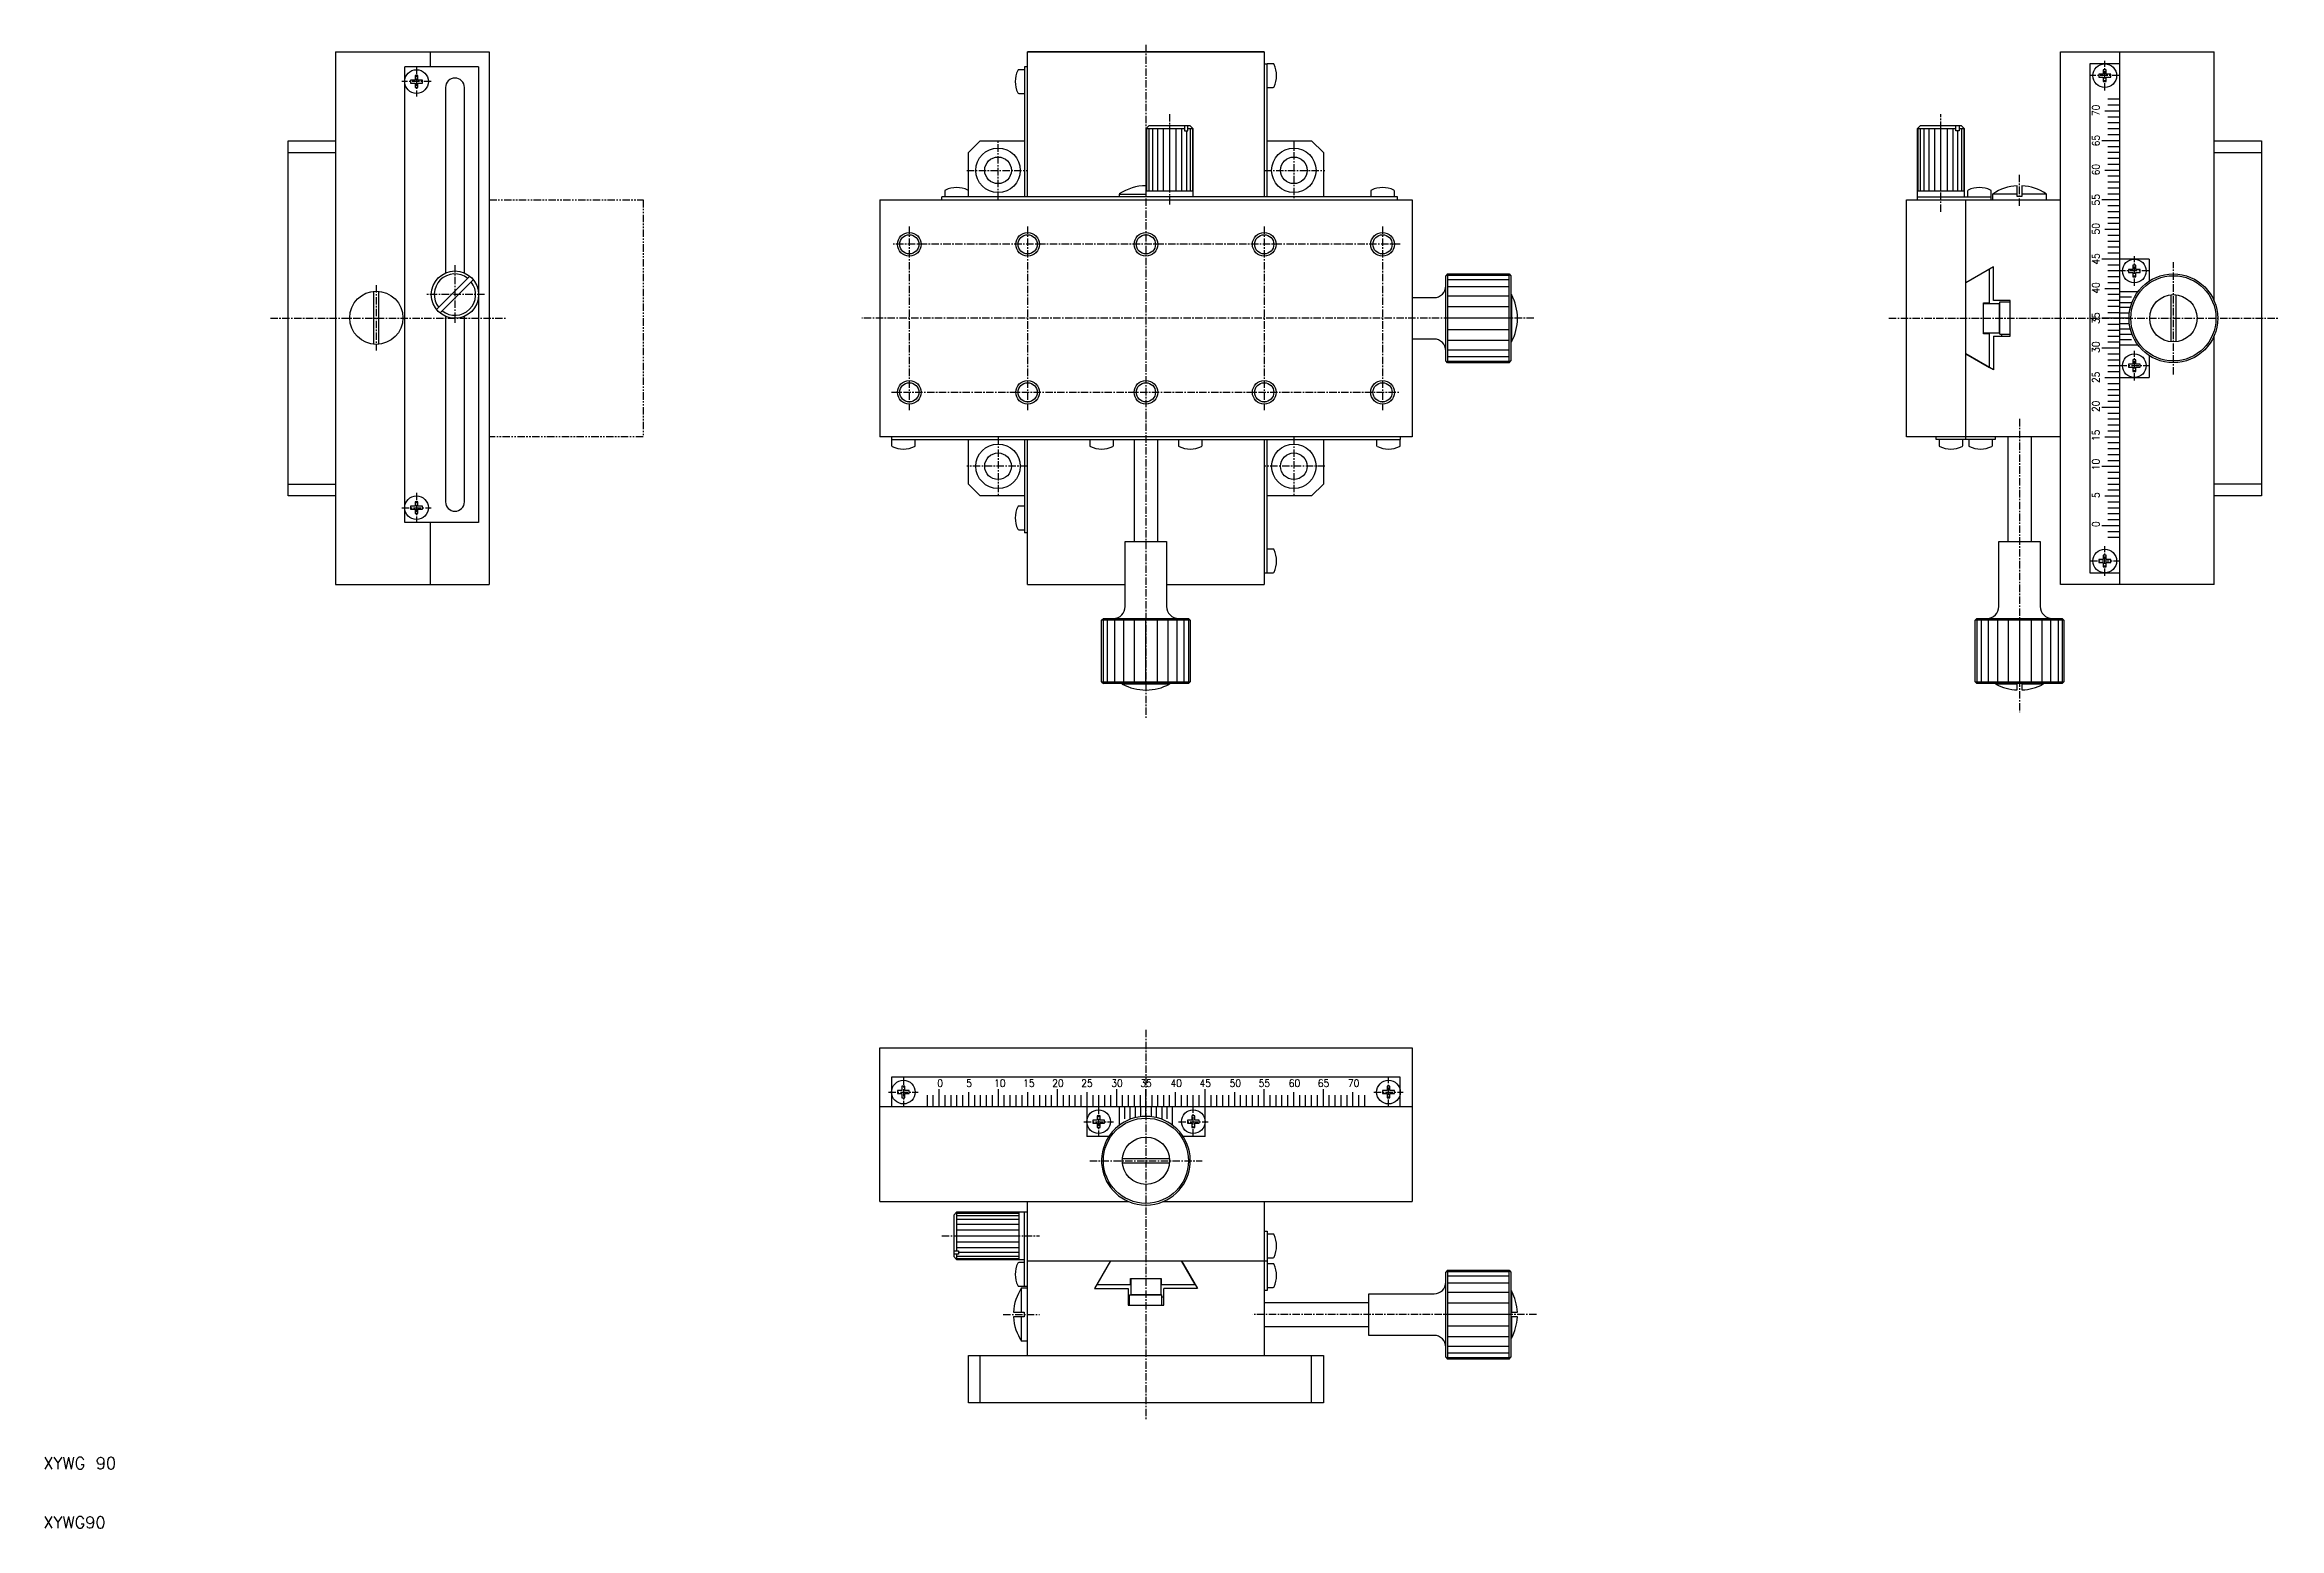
# Model space of a CAD drawing. Extents: x 5 to 383, y 5 to 256.
import ezdxf

# ---------------------------------------------------------------- set-up
doc = ezdxf.new("R2010")
doc.units = 0
doc.linetypes.add('CENTER', pattern=[2, 1.25, -0.25, 0.25, -0.25])
doc.linetypes.add('PHANTOM', pattern=[2.5, 1.25, -0.25, 0.25, -0.25, 0.25, -0.25])
doc.layers.get('0').update_dxf_attribs({"color": 255, "linetype": 'CONTINUOUS'})
doc.layers.add('CENTER', color=1, linetype='CENTER')
doc.styles.add('CONVERTER_1', font='txt.shx', dxfattribs={"width": 0.9})
doc.styles.get("Standard").update_dxf_attribs({"font": 'txt.shx', "width": 0.8, "bigfont": 'bigfont.shx'})

msp = doc.modelspace()

# ---------------------------------------------------------------- linework, layer by layer
at = {"color": 7, "linetype": 'CONTINUOUS'}
for p, q in [((54.41, 254.43), (80.41, 254.43)), ((54.41, 254.43), (54.41, 164.43)), ((70.41, 254.43), (70.41, 251.93)), ((80.41, 254.43), (80.41, 164.43)), ((211.41, 254.43), (171.41, 254.43)), ((171.41, 251.93), (171.41, 254.43)), ((171.41, 254.43), (211.41, 254.43)), ((211.41, 254.43), (211.41, 229.93)), ((345.99, 164.43), (345.99, 254.43)), ((345.99, 254.43), (371.99, 254.43)), ((355.99, 254.43), (355.99, 164.43)), ((371.99, 212.37), (371.99, 254.43)), ((78.61, 251.93), (66.11, 251.93)), ((66.11, 174.93), (66.11, 251.93)), ((67.86, 249.68), (67.11, 249.68)), ((67.11, 249.68), (67.11, 249.18)), ((68.36, 250.43), (67.86, 250.43)), ((67.86, 250.43), (67.86, 249.68)), ((68.36, 249.68), (68.36, 250.43)), ((69.11, 249.68), (68.36, 249.68)), ((69.11, 249.18), (69.11, 249.68)), ((78.61, 251.93), (78.61, 174.93)), ((170.91, 251.43), (169.92, 251.43)), ((170.91, 251.93), (170.91, 239.43)), ((171.41, 251.93), (170.91, 251.93)), ((171.41, 229.93), (171.41, 251.93)), ((211.41, 252.43), (211.91, 252.43)), ((212.9, 252.43), (211.91, 252.43)), ((211.91, 239.43), (211.91, 252.43)), ((350.99, 252.43), (350.99, 166.43)), ((355.99, 252.43), (350.99, 252.43)), ((352.49, 250.68), (352.49, 250.18)), ((353.24, 250.68), (352.49, 250.68)), ((352.49, 250.18), (353.24, 250.18)), ((353.24, 251.43), (353.24, 250.68)), ((353.74, 251.43), (353.24, 251.43)), ((353.24, 250.18), (353.24, 249.43)), ((353.24, 249.43), (353.74, 249.43)), ((353.74, 250.68), (353.74, 251.43)), ((354.49, 250.68), (353.74, 250.68)), ((353.74, 250.18), (354.49, 250.18)), ((353.74, 249.43), (353.74, 250.18)), ((354.49, 250.18), (354.49, 250.68)), ((67.11, 249.18), (67.86, 249.18)), ((67.86, 249.18), (67.86, 248.43)), ((67.86, 248.43), (68.36, 248.43)), ((68.36, 248.43), (68.36, 249.18)), ((68.36, 249.18), (69.11, 249.18)), ((73.01, 248.43), (73.01, 217.1)), ((76.21, 217.1), (76.21, 248.43)), ((169.92, 247.43), (170.91, 247.43)), ((211.91, 248.43), (212.9, 248.43)), ((191.41, 241.43), (191.91, 241.93)), ((198.91, 241.93), (191.91, 241.93)), ((197.94, 241.93), (197.94, 241.13)), ((198.5, 241.13), (198.5, 241.93)), ((198.91, 241.93), (199.41, 241.43)), ((321.79, 241.43), (322.29, 241.93)), ((329.29, 241.93), (322.29, 241.93)), ((328.33, 241.13), (328.33, 241.93)), ((328.89, 241.93), (328.89, 241.13)), ((329.29, 241.93), (329.79, 241.43)), ((46.41, 239.43), (54.41, 239.43)), ((46.41, 179.43), (46.41, 239.43)), ((163.41, 239.43), (161.41, 237.43)), ((163.41, 239.43), (170.91, 239.43)), ((170.91, 239.43), (170.91, 229.93)), ((197.94, 241.43), (191.41, 241.43)), ((191.41, 241.43), (191.41, 229.93)), ((197.94, 241.13), (198.5, 241.13)), ((199.41, 241.43), (198.5, 241.43)), ((199.41, 229.93), (199.41, 241.43)), ((211.91, 239.43), (219.41, 239.43)), ((211.91, 229.93), (211.91, 239.43)), ((219.41, 239.43), (221.41, 237.43)), ((321.79, 241.43), (321.79, 229.43)), ((328.33, 241.43), (321.79, 241.43)), ((328.89, 241.13), (328.33, 241.13)), ((329.79, 241.43), (328.89, 241.43)), ((329.79, 229.94), (329.79, 241.43)), ((345.99, 179.43), (345.99, 239.43)), ((371.99, 239.43), (379.99, 239.43)), ((379.99, 239.43), (379.99, 179.43)), ((46.41, 237.43), (54.41, 237.43)), ((161.41, 229.93), (161.41, 237.43)), ((221.41, 237.43), (221.41, 229.93)), ((371.99, 237.43), (379.99, 237.43)), ((157.41, 230.92), (157.41, 229.93)), ((161.41, 229.93), (161.41, 230.92)), ((186.91, 230.43), (191.41, 230.43)), ((186.91, 230.43), (186.91, 229.93)), ((199.41, 230.93), (191.41, 230.93)), ((229.41, 230.92), (229.41, 229.93)), ((233.41, 229.93), (233.41, 230.92)), ((329.79, 230.93), (321.79, 230.93)), ((330.29, 230.92), (330.29, 229.93)), ((334.29, 229.93), (334.29, 230.92)), ((334.59, 229.43), (334.59, 230.44)), ((334.59, 230.44), (338.69, 230.44)), ((338.69, 230.03), (338.69, 231.82)), ((339.49, 231.82), (339.49, 230.03)), ((339.49, 230.44), (343.59, 230.44)), ((343.59, 230.44), (343.59, 229.43)), ((146.41, 229.43), (146.41, 189.43)), ((146.41, 229.43), (236.41, 229.43)), ((156.91, 229.43), (156.91, 229.93)), ((170.91, 229.93), (156.91, 229.93)), ((171.41, 229.93), (170.91, 229.93)), ((211.41, 229.93), (171.41, 229.93)), ((211.91, 229.93), (211.41, 229.93)), ((233.91, 229.93), (211.91, 229.93)), ((233.91, 229.43), (233.91, 229.93)), ((236.41, 229.43), (236.41, 212.93)), ((319.99, 189.43), (319.99, 229.43)), ((319.99, 229.43), (345.99, 229.43)), ((321.79, 229.93), (334.29, 229.93)), ((329.99, 188.93), (329.99, 229.43)), ((334.29, 229.43), (334.29, 229.93)), ((339.49, 230.03), (338.69, 230.03)), ((360.99, 219.43), (355.99, 219.43)), ((360.99, 219.43), (360.99, 215.71)), ((77.14, 216.53), (71.51, 210.9)), ((77.7, 215.96), (72.08, 210.33)), ((242.41, 216.93), (242.11, 216.63)), ((242.11, 202.23), (242.11, 216.63)), ((242.41, 216.93), (252.81, 216.93)), ((242.41, 216.93), (242.41, 201.93)), ((252.81, 216.93), (253.11, 216.63)), ((252.81, 201.93), (252.81, 216.93)), ((253.11, 216.63), (253.11, 202.23)), ((334.69, 218.14), (329.99, 215.43)), ((333.99, 217.74), (329.99, 215.43)), ((333.99, 212.03), (333.99, 217.74)), ((334.69, 212.43), (334.69, 218.14)), ((357.49, 217.68), (357.49, 217.18)), ((358.24, 217.68), (357.49, 217.68)), ((357.49, 217.18), (358.24, 217.18)), ((358.24, 218.43), (358.24, 217.68)), ((358.74, 218.43), (358.24, 218.43)), ((358.24, 217.18), (358.24, 216.43)), ((358.24, 216.43), (358.74, 216.43)), ((358.74, 217.68), (358.74, 218.43)), ((359.49, 217.68), (358.74, 217.68)), ((358.74, 217.18), (359.49, 217.18)), ((358.74, 216.43), (358.74, 217.18)), ((359.49, 217.18), (359.49, 217.68)), ((60.91, 205.04), (60.91, 214)), ((61.71, 214), (61.71, 205.04)), ((236.41, 212.93), (240.11, 212.93)), ((236.41, 212.93), (236.41, 205.93)), ((253.11, 213.43), (253.21, 213.43)), ((253.21, 213.43), (253.21, 205.43)), ((332.99, 206.83), (332.99, 212.03)), ((332.99, 212.03), (333.99, 212.03)), ((332.99, 211.93), (335.77, 211.93)), ((337.49, 212.43), (334.69, 212.43)), ((335.69, 206.93), (335.69, 211.93)), ((335.77, 206.73), (335.77, 212.23)), ((335.77, 212.23), (337.49, 212.23)), ((337.49, 206.43), (337.49, 212.43)), ((364.69, 205.45), (364.69, 213.41)), ((365.49, 213.41), (365.49, 205.45)), ((73.01, 209.76), (73.01, 178.43)), ((76.21, 178.43), (76.21, 209.76)), ((240.11, 205.93), (236.41, 205.93)), ((236.41, 205.93), (236.41, 189.43)), ((253.21, 205.43), (253.11, 205.43)), ((335.77, 206.93), (332.99, 206.93)), ((333.99, 206.83), (332.99, 206.83)), ((333.99, 201.12), (333.99, 206.83)), ((334.69, 206.43), (337.49, 206.43)), ((334.69, 206.43), (334.69, 200.72)), ((335.77, 206.73), (337.49, 206.73)), ((336.09, 206.43), (336.09, 206.73)), ((371.99, 164.43), (371.99, 206.49)), ((242.41, 201.93), (242.11, 202.23)), ((252.81, 201.93), (242.41, 201.93)), ((252.81, 201.93), (253.11, 202.23)), ((334.69, 200.72), (329.99, 203.43)), ((329.99, 203.43), (333.99, 201.12)), ((358.24, 201.68), (357.49, 201.68)), ((357.49, 201.68), (357.49, 201.18)), ((357.49, 201.18), (358.24, 201.18)), ((358.74, 202.43), (358.24, 202.43)), ((358.24, 202.43), (358.24, 201.68)), ((358.24, 201.18), (358.24, 200.43)), ((358.24, 200.43), (358.74, 200.43)), ((358.74, 201.68), (358.74, 202.43)), ((359.49, 201.68), (358.74, 201.68)), ((358.74, 200.43), (358.74, 201.18)), ((358.74, 201.18), (359.49, 201.18)), ((359.49, 201.18), (359.49, 201.68)), ((360.99, 203.15), (360.99, 199.43)), ((355.99, 199.43), (360.99, 199.43)), ((211.41, 189.43), (146.41, 189.43)), ((148.41, 189.43), (148.41, 188.93)), ((148.41, 188.93), (170.91, 188.93)), ((148.41, 188.93), (148.41, 187.94)), ((152.41, 187.94), (152.41, 188.93)), ((161.41, 181.43), (161.41, 188.93)), ((170.91, 188.93), (170.91, 179.43)), ((170.91, 188.93), (171.41, 188.93)), ((171.41, 164.43), (171.41, 188.93)), ((171.41, 188.93), (189.41, 188.93)), ((181.91, 188.93), (181.91, 187.94)), ((185.91, 187.94), (185.91, 188.93)), ((189.41, 188.93), (189.41, 171.73)), ((189.41, 188.93), (193.41, 188.93)), ((193.41, 171.73), (193.41, 188.93)), ((193.41, 188.93), (211.41, 188.93)), ((196.91, 188.93), (196.91, 187.94)), ((200.91, 187.94), (200.91, 188.93)), ((236.41, 189.43), (211.41, 189.43)), ((211.41, 188.93), (211.41, 164.43)), ((211.41, 188.93), (211.91, 188.93)), ((211.91, 188.93), (234.41, 188.93)), ((211.91, 179.43), (211.91, 188.93)), ((221.41, 188.93), (221.41, 181.43)), ((230.41, 188.93), (230.41, 187.94)), ((234.41, 189.43), (234.41, 188.93)), ((234.41, 187.94), (234.41, 188.93)), ((345.99, 189.43), (319.99, 189.43)), ((324.99, 188.93), (324.99, 189.43)), ((334.99, 188.93), (324.99, 188.93)), ((325.49, 188.93), (325.49, 187.94)), ((329.49, 187.94), (329.49, 188.93)), ((330.49, 188.93), (330.49, 187.94)), ((334.49, 187.94), (334.49, 188.93)), ((334.99, 189.43), (334.99, 188.93)), ((337.09, 189.43), (337.09, 171.73)), ((341.09, 171.73), (341.09, 189.43)), ((46.41, 181.43), (54.41, 181.43)), ((161.41, 181.43), (163.41, 179.43)), ((221.41, 181.43), (219.41, 179.43)), ((379.99, 181.43), (371.99, 181.43)), ((54.41, 179.43), (46.41, 179.43)), ((67.86, 177.68), (67.11, 177.68)), ((67.11, 177.68), (67.11, 177.18)), ((67.86, 178.43), (67.86, 177.68)), ((68.36, 178.43), (67.86, 178.43)), ((68.36, 177.68), (68.36, 178.43)), ((69.11, 177.68), (68.36, 177.68)), ((69.11, 177.18), (69.11, 177.68)), ((170.91, 179.43), (163.41, 179.43)), ((170.91, 177.7), (169.92, 177.7)), ((170.91, 179.43), (170.91, 173.2)), ((219.41, 179.43), (211.91, 179.43)), ((211.91, 166.43), (211.91, 179.43)), ((379.99, 179.43), (371.99, 179.43)), ((78.61, 174.93), (66.11, 174.93)), ((67.11, 177.18), (67.86, 177.18)), ((67.86, 177.18), (67.86, 176.43)), ((67.86, 176.43), (68.36, 176.43)), ((68.36, 176.43), (68.36, 177.18)), ((68.36, 177.18), (69.11, 177.18)), ((70.41, 174.93), (70.41, 164.43)), ((169.92, 173.7), (170.91, 173.7)), ((171.41, 173.2), (170.91, 173.2)), ((187.91, 171.73), (194.91, 171.73)), ((187.91, 162.7), (187.91, 171.73)), ((194.91, 171.73), (194.91, 160.73)), ((212.9, 170.43), (211.91, 170.43)), ((335.59, 160.73), (335.59, 171.73)), ((335.59, 171.73), (337.09, 171.73)), ((337.09, 171.73), (341.09, 171.73)), ((341.09, 171.73), (342.59, 171.73)), ((342.59, 171.73), (342.59, 160.73)), ((211.41, 166.43), (211.91, 166.43)), ((211.91, 166.43), (212.9, 166.43)), ((350.99, 166.43), (355.99, 166.43)), ((353.24, 168.68), (352.49, 168.68)), ((352.49, 168.68), (352.49, 168.18)), ((352.49, 168.18), (353.24, 168.18)), ((353.74, 169.43), (353.24, 169.43)), ((353.24, 169.43), (353.24, 168.68)), ((353.24, 168.18), (353.24, 167.43)), ((353.24, 167.43), (353.74, 167.43)), ((353.74, 168.68), (353.74, 169.43)), ((354.49, 168.68), (353.74, 168.68)), ((353.74, 167.43), (353.74, 168.18)), ((353.74, 168.18), (354.49, 168.18)), ((354.49, 168.18), (354.49, 168.68)), ((54.41, 164.43), (80.41, 164.43)), ((171.41, 164.43), (187.91, 164.43)), ((187.91, 160.73), (187.91, 164.43)), ((194.91, 164.43), (211.41, 164.43)), ((194.91, 164.43), (194.91, 162.46)), ((371.99, 164.43), (345.99, 164.43)), ((183.91, 158.43), (184.21, 158.73)), ((184.21, 158.73), (198.61, 158.73)), ((198.91, 158.43), (198.61, 158.73)), ((331.89, 158.73), (331.59, 158.43)), ((331.89, 158.73), (346.29, 158.73)), ((346.59, 158.43), (346.29, 158.73)), ((198.91, 158.43), (183.91, 158.43)), ((183.91, 148.03), (183.91, 158.43)), ((198.91, 158.43), (198.91, 148.03)), ((331.59, 148.03), (331.59, 158.43)), ((346.59, 158.43), (346.59, 148.03)), ((183.91, 148.03), (198.91, 148.03)), ((183.91, 148.03), (184.21, 147.73)), ((198.61, 147.73), (184.21, 147.73)), ((187.41, 147.63), (187.41, 147.73)), ((195.41, 147.63), (187.41, 147.63)), ((195.41, 147.73), (195.41, 147.63)), ((198.91, 148.03), (198.61, 147.73)), ((331.89, 147.73), (331.59, 148.03)), ((346.29, 147.73), (331.89, 147.73)), ((335.09, 147.63), (335.09, 147.73)), ((338.69, 147.63), (335.09, 147.63)), ((338.69, 146.64), (338.69, 147.73)), ((339.49, 147.73), (339.49, 146.64)), ((343.09, 147.63), (339.49, 147.63)), ((343.09, 147.73), (343.09, 147.63)), ((346.29, 147.73), (346.59, 148.03)), ((146.41, 60.2), (146.41, 86.2)), ((146.41, 86.2), (236.41, 86.2)), ((236.41, 86.2), (236.41, 60.2)), ((234.41, 81.2), (148.41, 81.2)), ((148.41, 81.2), (148.41, 76.2)), ((150.16, 79.7), (150.16, 78.95)), ((150.66, 79.7), (150.16, 79.7)), ((150.66, 78.95), (150.66, 79.7)), ((232.66, 79.7), (232.16, 79.7)), ((232.16, 79.7), (232.16, 78.95)), ((232.66, 78.95), (232.66, 79.7)), ((234.41, 76.2), (234.41, 81.2)), ((236.41, 76.2), (146.41, 76.2)), ((149.41, 78.95), (149.41, 78.45)), ((150.16, 78.95), (149.41, 78.95)), ((149.41, 78.45), (150.16, 78.45)), ((150.16, 78.45), (150.16, 77.7)), ((150.16, 77.7), (150.66, 77.7)), ((151.41, 78.95), (150.66, 78.95)), ((150.66, 78.45), (151.41, 78.45)), ((150.66, 77.7), (150.66, 78.45)), ((151.41, 78.45), (151.41, 78.95)), ((181.41, 76.2), (181.41, 71.2)), ((201.41, 71.2), (201.41, 76.2)), ((232.16, 78.95), (231.41, 78.95)), ((231.41, 78.95), (231.41, 78.45)), ((231.41, 78.45), (232.16, 78.45)), ((232.16, 78.45), (232.16, 77.7)), ((232.16, 77.7), (232.66, 77.7)), ((233.41, 78.95), (232.66, 78.95)), ((232.66, 77.7), (232.66, 78.45)), ((232.66, 78.45), (233.41, 78.45)), ((233.41, 78.45), (233.41, 78.95)), ((182.41, 73.95), (182.41, 73.45)), ((183.16, 73.95), (182.41, 73.95)), ((182.41, 73.45), (183.16, 73.45)), ((183.16, 74.7), (183.16, 73.95)), ((183.66, 74.7), (183.16, 74.7)), ((183.16, 73.45), (183.16, 72.7)), ((183.16, 72.7), (183.66, 72.7)), ((183.66, 73.95), (183.66, 74.7)), ((184.41, 73.95), (183.66, 73.95)), ((183.66, 73.45), (184.41, 73.45)), ((183.66, 72.7), (183.66, 73.45)), ((184.41, 73.45), (184.41, 73.95)), ((199.16, 73.95), (198.41, 73.95)), ((198.41, 73.95), (198.41, 73.45)), ((198.41, 73.45), (199.16, 73.45)), ((199.66, 74.7), (199.16, 74.7)), ((199.16, 74.7), (199.16, 73.95)), ((199.16, 73.45), (199.16, 72.7)), ((199.16, 72.7), (199.66, 72.7)), ((199.66, 73.95), (199.66, 74.7)), ((200.41, 73.95), (199.66, 73.95)), ((199.66, 72.7), (199.66, 73.45)), ((199.66, 73.45), (200.41, 73.45)), ((200.41, 73.45), (200.41, 73.95)), ((185.13, 71.2), (181.41, 71.2)), ((201.41, 71.2), (197.69, 71.2)), ((187.43, 67.5), (195.39, 67.5)), ((195.39, 66.7), (187.43, 66.7)), ((146.41, 60.2), (188.47, 60.2)), ((158.91, 57.9), (159.41, 58.4)), ((158.91, 57.9), (158.91, 50.9)), ((159.41, 58.4), (159.41, 51.87)), ((171.41, 58.4), (159.41, 58.4)), ((169.91, 58.4), (169.91, 50.4)), ((170.91, 45.9), (170.91, 58.4)), ((171.41, 34.2), (171.41, 60.2)), ((194.35, 60.2), (236.41, 60.2)), ((211.41, 60.2), (211.41, 34.2)), ((211.41, 55.2), (211.91, 55.2)), ((211.91, 55.2), (211.91, 45.2)), ((212.9, 54.7), (211.91, 54.7)), ((158.91, 51.87), (159.71, 51.87)), ((159.71, 51.3), (158.91, 51.3)), ((159.41, 50.4), (158.91, 50.9)), ((159.41, 51.3), (159.41, 50.4)), ((159.41, 50.4), (170.89, 50.4)), ((159.71, 51.87), (159.71, 51.3)), ((170.91, 49.9), (169.92, 49.9)), ((171.41, 50.2), (211.91, 50.2)), ((185.41, 50.2), (182.69, 45.5)), ((185.41, 50.2), (183.1, 46.2)), ((199.72, 46.2), (197.41, 50.2)), ((197.41, 50.2), (200.12, 45.5)), ((211.91, 50.7), (212.9, 50.7)), ((212.9, 49.7), (211.91, 49.7)), ((169.92, 45.9), (170.91, 45.9)), ((170.39, 41.5), (170.39, 45.6)), ((170.39, 45.6), (171.41, 45.6)), ((170.91, 45.9), (171.41, 45.9)), ((182.69, 45.5), (188.41, 45.5)), ((183.1, 46.2), (188.81, 46.2)), ((188.41, 45.5), (188.41, 42.7)), ((188.81, 46.2), (188.81, 47.2)), ((188.81, 47.2), (194.01, 47.2)), ((188.91, 44.42), (188.91, 47.2)), ((193.91, 47.2), (193.91, 44.42)), ((194.01, 47.2), (194.01, 46.2)), ((194.01, 46.2), (199.72, 46.2)), ((200.12, 45.5), (194.41, 45.5)), ((194.41, 42.7), (194.41, 45.5)), ((211.91, 45.7), (212.9, 45.7)), ((242.41, 48.6), (242.11, 48.3)), ((242.11, 33.9), (242.11, 48.3)), ((242.41, 48.6), (242.41, 33.6)), ((242.41, 48.6), (252.81, 48.6)), ((252.81, 33.6), (252.81, 48.6)), ((252.81, 48.6), (253.11, 48.3)), ((253.11, 48.3), (253.11, 33.9)), ((188.41, 42.7), (194.41, 42.7)), ((188.61, 42.7), (188.61, 44.42)), ((188.61, 44.42), (194.11, 44.42)), ((188.91, 44.5), (193.91, 44.5)), ((194.11, 42.7), (194.11, 44.42)), ((194.11, 44.1), (194.41, 44.1)), ((211.91, 45.2), (211.41, 45.2)), ((229.11, 43.1), (211.41, 43.1)), ((229.11, 44.6), (240.11, 44.6)), ((229.11, 43.1), (229.11, 44.6)), ((229.11, 39.1), (229.11, 43.1)), ((253.11, 45.1), (253.21, 45.1)), ((253.21, 45.1), (253.21, 41.5)), ((169.02, 41.5), (170.81, 41.5)), ((170.81, 40.7), (169.02, 40.7)), ((170.39, 36.6), (170.39, 40.7)), ((170.81, 41.5), (170.81, 40.7)), ((211.41, 39.1), (229.11, 39.1)), ((229.11, 37.6), (229.11, 39.1)), ((253.11, 41.5), (254.2, 41.5)), ((254.2, 40.7), (253.11, 40.7)), ((253.21, 40.7), (253.21, 37.1)), ((161.41, 26.2), (161.41, 34.2)), ((161.41, 34.2), (221.41, 34.2)), ((163.41, 26.2), (163.41, 34.2)), ((171.41, 36.6), (170.39, 36.6)), ((219.41, 26.2), (219.41, 34.2)), ((221.41, 34.2), (221.41, 26.2)), ((240.11, 37.6), (229.11, 37.6)), ((253.21, 37.1), (253.11, 37.1)), ((242.11, 33.9), (242.41, 33.6)), ((252.81, 33.6), (242.41, 33.6)), ((252.81, 33.6), (253.11, 33.9)), ((221.41, 26.2), (161.41, 26.2))]:
    msp.add_line(p, q, dxfattribs=at)
at = {"color": 3, "linetype": 'CONTINUOUS'}
for p, q in [((355.99, 246.43), (353.99, 246.43)), ((355.99, 244.43), (353.49, 244.43)), ((355.99, 245.43), (353.99, 245.43)), ((355.99, 243.43), (353.99, 243.43)), ((355.99, 242.43), (353.99, 242.43)), ((191.54, 230.93), (191.54, 241.43)), ((191.94, 230.93), (191.94, 241.43)), ((192.58, 230.93), (192.58, 241.43)), ((193.41, 230.93), (193.41, 241.43)), ((194.37, 230.93), (194.37, 241.43)), ((195.41, 241.43), (195.41, 230.93)), ((196.44, 241.43), (196.44, 230.93)), ((197.41, 241.43), (197.41, 230.93)), ((198.24, 241.13), (198.24, 230.93)), ((198.87, 241.43), (198.87, 230.93)), ((199.27, 241.43), (199.27, 230.93)), ((321.93, 230.93), (321.93, 241.43)), ((322.33, 230.93), (322.33, 241.43)), ((322.97, 230.93), (322.97, 241.43)), ((323.79, 230.93), (323.79, 241.43)), ((324.76, 230.93), (324.76, 241.43)), ((325.79, 230.93), (325.79, 241.43)), ((326.83, 241.43), (326.83, 230.93)), ((327.79, 241.43), (327.79, 230.93)), ((328.62, 241.13), (328.62, 230.93)), ((329.26, 241.43), (329.26, 230.93)), ((329.66, 241.43), (329.66, 230.93)), ((355.99, 239.43), (352.99, 239.43)), ((355.99, 241.43), (353.99, 241.43)), ((355.99, 240.43), (353.99, 240.43)), ((355.99, 238.43), (353.99, 238.43)), ((355.99, 234.43), (353.49, 234.43)), ((355.99, 237.43), (353.99, 237.43)), ((355.99, 236.43), (353.99, 236.43)), ((355.99, 235.43), (353.99, 235.43)), ((355.99, 233.43), (353.99, 233.43)), ((355.99, 232.43), (353.99, 232.43)), ((355.99, 231.43), (353.99, 231.43)), ((355.99, 230.43), (353.99, 230.43)), ((355.99, 229.43), (352.99, 229.43)), ((355.99, 228.43), (353.99, 228.43)), ((355.99, 227.43), (353.99, 227.43)), ((355.99, 224.43), (353.49, 224.43)), ((355.99, 226.43), (353.99, 226.43)), ((355.99, 225.43), (353.99, 225.43)), ((355.99, 223.43), (353.99, 223.43)), ((355.99, 219.43), (352.99, 219.43)), ((355.99, 222.43), (353.99, 222.43)), ((355.99, 221.43), (353.99, 221.43)), ((355.99, 220.43), (353.99, 220.43)), ((252.81, 216.67), (242.41, 216.67)), ((252.81, 215.93), (242.41, 215.93)), ((355.99, 218.43), (353.99, 218.43)), ((355.99, 217.43), (353.99, 217.43)), ((355.99, 216.43), (353.99, 216.43)), ((355.99, 215.43), (353.99, 215.43)), ((252.81, 214.73), (242.41, 214.73)), ((252.81, 213.18), (242.41, 213.18)), ((355.99, 214.43), (353.49, 214.43)), ((355.99, 213.43), (353.99, 213.43)), ((355.99, 212.43), (353.99, 212.43)), ((358.99, 213.93), (355.99, 213.93)), ((357.99, 213.03), (355.99, 213.03)), ((355.99, 212.13), (357.99, 212.13)), ((252.81, 211.37), (242.41, 211.37)), ((252.81, 209.43), (242.41, 209.43)), ((357.59, 209.43), (352.99, 209.43)), ((355.99, 211.43), (353.99, 211.43)), ((353.99, 210.43), (355.99, 210.43)), ((353.99, 208.43), (355.99, 208.43)), ((357.81, 211.23), (355.99, 211.23)), ((355.99, 210.33), (357.65, 210.33)), ((355.99, 208.53), (357.65, 208.53)), ((252.81, 207.49), (242.41, 207.49)), ((252.81, 205.68), (242.41, 205.68)), ((242.41, 204.13), (252.81, 204.13)), ((352.99, 204.43), (355.99, 204.43)), ((353.99, 207.43), (355.99, 207.43)), ((353.99, 206.43), (355.99, 206.43)), ((353.99, 205.43), (355.99, 205.43)), ((355.99, 207.63), (357.81, 207.63)), ((355.99, 206.73), (357.99, 206.73)), ((355.99, 205.83), (357.99, 205.83)), ((355.99, 204.93), (358.99, 204.93)), ((252.81, 202.94), (242.41, 202.94)), ((242.41, 202.19), (252.81, 202.19)), ((353.99, 203.43), (355.99, 203.43)), ((353.99, 202.43), (355.99, 202.43)), ((353.99, 201.43), (355.99, 201.43)), ((353.99, 200.43), (355.99, 200.43)), ((353.49, 199.43), (355.99, 199.43)), ((353.99, 198.43), (355.99, 198.43)), ((353.99, 197.43), (355.99, 197.43)), ((353.99, 196.43), (355.99, 196.43)), ((352.99, 194.43), (355.99, 194.43)), ((353.99, 195.43), (355.99, 195.43)), ((353.99, 193.43), (355.99, 193.43)), ((353.49, 189.43), (355.99, 189.43)), ((353.99, 192.43), (355.99, 192.43)), ((353.99, 191.43), (355.99, 191.43)), ((353.99, 190.43), (355.99, 190.43)), ((353.99, 188.43), (355.99, 188.43)), ((353.99, 187.43), (355.99, 187.43)), ((353.99, 186.43), (355.99, 186.43)), ((353.99, 185.43), (355.99, 185.43)), ((352.99, 184.43), (355.99, 184.43)), ((353.99, 183.43), (355.99, 183.43)), ((353.99, 182.43), (355.99, 182.43)), ((353.99, 181.43), (355.99, 181.43)), ((353.49, 179.43), (355.99, 179.43)), ((353.99, 180.43), (355.99, 180.43)), ((353.99, 178.43), (355.99, 178.43)), ((352.99, 174.43), (355.99, 174.43)), ((353.99, 177.43), (355.99, 177.43)), ((353.99, 176.43), (355.99, 176.43)), ((353.99, 175.43), (355.99, 175.43)), ((353.99, 173.43), (355.99, 173.43)), ((353.99, 172.43), (355.99, 172.43)), ((184.16, 158.43), (184.16, 148.03)), ((184.91, 148.03), (184.91, 158.43)), ((186.1, 158.43), (186.1, 148.03)), ((187.66, 148.03), (187.66, 158.43)), ((189.47, 148.03), (189.47, 158.43)), ((191.41, 148.03), (191.41, 158.43)), ((193.35, 148.03), (193.35, 158.43)), ((195.16, 148.03), (195.16, 158.43)), ((196.71, 148.03), (196.71, 158.43)), ((197.9, 148.03), (197.9, 158.43)), ((198.65, 148.03), (198.65, 158.43)), ((346.59, 158.43), (331.59, 158.43)), ((331.85, 158.43), (331.85, 148.03)), ((332.6, 158.43), (332.6, 148.03)), ((333.79, 158.43), (333.79, 148.03)), ((335.34, 158.43), (335.34, 148.03)), ((337.15, 158.43), (337.15, 148.03)), ((339.09, 158.43), (339.09, 148.03)), ((341.04, 158.43), (341.04, 148.03)), ((342.84, 158.43), (342.84, 148.03)), ((344.4, 148.03), (344.4, 158.43)), ((345.59, 158.43), (345.59, 148.03)), ((346.34, 148.03), (346.34, 158.43)), ((331.59, 148.03), (346.59, 148.03)), ((154.41, 78.2), (154.41, 76.2)), ((155.41, 78.2), (155.41, 76.2)), ((156.41, 79.2), (156.41, 76.2)), ((157.41, 78.2), (157.41, 76.2)), ((158.41, 78.2), (158.41, 76.2)), ((159.41, 78.2), (159.41, 76.2)), ((160.41, 78.2), (160.41, 76.2)), ((161.41, 78.7), (161.41, 76.2)), ((162.41, 78.2), (162.41, 76.2)), ((163.41, 78.2), (163.41, 76.2)), ((164.41, 78.2), (164.41, 76.2)), ((165.41, 78.2), (165.41, 76.2)), ((166.41, 79.2), (166.41, 76.2)), ((167.41, 78.2), (167.41, 76.2)), ((168.41, 78.2), (168.41, 76.2)), ((169.41, 78.2), (169.41, 76.2)), ((170.41, 78.2), (170.41, 76.2)), ((171.41, 78.7), (171.41, 76.2)), ((172.41, 78.2), (172.41, 76.2)), ((173.41, 78.2), (173.41, 76.2)), ((174.41, 78.2), (174.41, 76.2)), ((175.41, 78.2), (175.41, 76.2)), ((176.41, 79.2), (176.41, 76.2)), ((177.41, 78.2), (177.41, 76.2)), ((178.41, 78.2), (178.41, 76.2)), ((179.41, 78.2), (179.41, 76.2)), ((180.41, 78.2), (180.41, 76.2)), ((181.41, 78.7), (181.41, 76.2)), ((182.41, 78.2), (182.41, 76.2)), ((183.41, 78.2), (183.41, 76.2)), ((184.41, 78.2), (184.41, 76.2)), ((185.41, 78.2), (185.41, 76.2)), ((186.41, 79.2), (186.41, 76.2)), ((186.91, 76.2), (186.91, 73.2)), ((187.41, 78.2), (187.41, 76.2)), ((187.81, 76.2), (187.81, 74.2)), ((188.41, 78.2), (188.41, 76.2)), ((188.71, 76.2), (188.71, 74.2)), ((189.41, 78.2), (189.41, 76.2)), ((189.61, 76.2), (189.61, 74.38)), ((190.41, 78.2), (190.41, 76.2)), ((190.51, 76.2), (190.51, 74.54)), ((191.41, 74.6), (191.41, 79.2)), ((192.31, 76.2), (192.31, 74.54)), ((192.41, 78.2), (192.41, 76.2)), ((193.21, 74.38), (193.21, 76.2)), ((193.41, 76.2), (193.41, 78.2)), ((194.11, 76.2), (194.11, 74.2)), ((194.41, 76.2), (194.41, 78.2)), ((195.01, 74.2), (195.01, 76.2)), ((195.41, 76.2), (195.41, 78.2)), ((195.91, 73.2), (195.91, 76.2)), ((196.41, 76.2), (196.41, 78.7)), ((197.41, 76.2), (197.41, 78.2)), ((198.41, 76.2), (198.41, 78.2)), ((199.41, 76.2), (199.41, 78.2)), ((200.41, 76.2), (200.41, 78.2)), ((201.41, 76.2), (201.41, 79.2)), ((202.41, 76.2), (202.41, 78.2)), ((203.41, 76.2), (203.41, 78.2)), ((204.41, 76.2), (204.41, 78.2)), ((205.41, 76.2), (205.41, 78.2)), ((206.41, 76.2), (206.41, 78.7)), ((207.41, 76.2), (207.41, 78.2)), ((208.41, 76.2), (208.41, 78.2)), ((209.41, 76.2), (209.41, 78.2)), ((210.41, 76.2), (210.41, 78.2)), ((211.41, 76.2), (211.41, 79.2)), ((212.41, 76.2), (212.41, 78.2)), ((213.41, 76.2), (213.41, 78.2)), ((214.41, 76.2), (214.41, 78.2)), ((215.41, 76.2), (215.41, 78.2)), ((216.41, 76.2), (216.41, 78.7)), ((217.41, 76.2), (217.41, 78.2)), ((218.41, 76.2), (218.41, 78.2)), ((219.41, 76.2), (219.41, 78.2)), ((220.41, 76.2), (220.41, 78.2)), ((221.41, 76.2), (221.41, 79.2)), ((222.41, 76.2), (222.41, 78.2)), ((223.41, 76.2), (223.41, 78.2)), ((224.41, 76.2), (224.41, 78.2)), ((225.41, 76.2), (225.41, 78.2)), ((226.41, 76.2), (226.41, 78.7)), ((227.41, 76.2), (227.41, 78.2)), ((228.41, 76.2), (228.41, 78.2)), ((159.41, 58.26), (169.91, 58.26)), ((159.41, 57.86), (169.91, 57.86)), ((159.41, 57.23), (169.91, 57.23)), ((159.41, 56.4), (169.91, 56.4)), ((159.41, 55.43), (169.91, 55.43)), ((159.41, 54.4), (169.91, 54.4)), ((169.91, 53.36), (159.41, 53.36)), ((169.91, 52.4), (159.41, 52.4)), ((169.91, 50.93), (159.41, 50.93)), ((169.91, 50.53), (159.41, 50.53)), ((169.91, 51.57), (159.71, 51.57)), ((252.81, 48.34), (242.41, 48.34)), ((252.81, 47.59), (242.41, 47.59)), ((252.81, 46.4), (242.41, 46.4)), ((252.81, 44.85), (242.41, 44.85)), ((252.81, 43.04), (242.41, 43.04)), ((252.81, 41.1), (242.41, 41.1)), ((252.81, 39.16), (242.41, 39.16)), ((252.81, 37.35), (242.41, 37.35)), ((242.41, 35.79), (252.81, 35.79)), ((252.81, 34.6), (242.41, 34.6)), ((242.41, 33.85), (252.81, 33.85))]:
    msp.add_line(p, q, dxfattribs=at)
at = {"color": 3, "linetype": 'PHANTOM'}
for p, q in [((80.41, 229.43), (106.41, 229.43)), ((106.41, 229.43), (106.41, 189.43)), ((106.41, 189.43), (80.41, 189.43))]:
    msp.add_line(p, q, dxfattribs=at)
at = {"color": 7, "linetype": 'CONTINUOUS'}
for centre, radius in [((68.11, 249.43), 2), ((353.49, 250.43), 2), ((166.41, 234.43), 3.75), ((216.41, 234.43), 3.75), ((166.41, 234.43), 2.25), ((216.41, 234.43), 2.25), ((151.41, 221.93), 1.62), ((171.41, 221.93), 1.62), ((191.41, 221.93), 1.62), ((211.41, 221.93), 1.62), ((231.41, 221.93), 1.62), ((358.49, 217.43), 2), ((74.61, 213.43), 4), ((365.09, 209.43), 7.5), ((365.09, 209.43), 7.2), ((61.31, 209.52), 4.5), ((365.09, 209.43), 4), ((358.49, 201.43), 2), ((151.41, 196.93), 1.62), ((171.41, 196.93), 1.62), ((191.41, 196.93), 1.62), ((211.41, 196.93), 1.62), ((231.41, 196.93), 1.62), ((166.41, 184.43), 3.75), ((166.41, 184.43), 2.25), ((216.41, 184.43), 3.75), ((216.41, 184.43), 2.25), ((68.11, 177.43), 2), ((353.49, 168.43), 2), ((150.41, 78.7), 2), ((232.41, 78.7), 2), ((183.41, 73.7), 2), ((199.41, 73.7), 2), ((191.41, 67.1), 7.2), ((191.41, 67.1), 4)]:
    msp.add_circle(centre, radius, dxfattribs=at)
at = {"color": 3, "linetype": 'CONTINUOUS'}
for centre in [(151.41, 221.93), (171.41, 221.93), (191.41, 221.93), (211.41, 221.93), (231.41, 221.93), (151.41, 196.93), (171.41, 196.93), (191.41, 196.93), (211.41, 196.93), (231.41, 196.93)]:
    msp.add_circle(centre, 2, dxfattribs=at)
at = {"color": 7, "linetype": 'CONTINUOUS'}
for centre, radius, start, end in [((74.61, 248.43), 1.6, 0, 180), ((173.66, 249.43), 4.35, 154.3284, 205.6716), ((169.92, 251.23), 0.2, 90, 154.3284), ((212.9, 252.23), 0.2, 25.6716, 90), ((209.15, 250.43), 4.35, 334.3284, 25.6716), ((169.92, 247.63), 0.2, 205.6716, 270), ((212.9, 248.63), 0.2, 270, 334.3284), ((157.61, 230.92), 0.2, 115.6716, 180), ((159.41, 227.18), 4.35, 64.3284, 115.6716), ((161.21, 230.92), 0.2, 0, 64.3284), ((191.41, 223.82), 8, 90, 124.2289), ((229.61, 230.92), 0.2, 115.6716, 180), ((231.41, 227.18), 4.35, 64.3284, 115.6716), ((233.21, 230.92), 0.2, 0, 64.3284), ((330.49, 230.92), 0.2, 115.6716, 180), ((332.29, 227.18), 4.35, 64.3284, 115.6716), ((334.09, 230.92), 0.2, 0, 64.3284), ((339.09, 223.83), 8, 92.866, 124.2289), ((339.09, 223.83), 8, 55.7711, 87.134), ((74.61, 213.43), 3.5, 51.5624, 218.4376), ((74.61, 213.43), 3.5, 231.5624, 38.4376), ((240.11, 214.93), 2, 270, 0), ((245.71, 209.43), 8.5, 0, 28.0725), ((245.71, 209.43), 8.5, 331.9275, 0), ((240.11, 203.93), 2, 0, 90), ((148.61, 187.94), 0.2, 180, 244.3284), ((150.41, 191.69), 4.35, 244.3284, 295.6716), ((152.21, 187.94), 0.2, 295.6716, 0), ((182.11, 187.94), 0.2, 180, 244.3284), ((183.91, 191.69), 4.35, 244.3284, 295.6716), ((185.71, 187.94), 0.2, 295.6716, 360), ((197.11, 187.94), 0.2, 180, 244.3284), ((198.91, 191.69), 4.35, 244.3284, 295.6716), ((200.71, 187.94), 0.2, 295.6716, 360), ((230.61, 187.94), 0.2, 180, 244.3284), ((232.41, 191.69), 4.35, 244.3284, 295.6716), ((234.21, 187.94), 0.2, 295.6716, 0), ((325.69, 187.94), 0.2, 180, 244.3284), ((327.49, 191.69), 4.35, 244.3284, 295.6716), ((329.29, 187.94), 0.2, 295.6716, 0), ((330.69, 187.94), 0.2, 180, 244.3284), ((332.49, 191.69), 4.35, 244.3284, 295.6716), ((334.29, 187.94), 0.2, 295.6716, 0), ((74.61, 178.43), 1.6, 180, 0), ((173.66, 175.7), 4.35, 154.3284, 205.6716), ((169.92, 177.5), 0.2, 90, 154.3284), ((169.92, 173.9), 0.2, 205.6716, 270), ((212.9, 170.23), 0.2, 25.6716, 90), ((209.15, 168.43), 4.35, 334.3284, 25.6716), ((212.9, 166.63), 0.2, 270, 334.3284), ((185.91, 160.73), 2, 270, 0), ((196.91, 160.73), 2, 180, 270), ((333.59, 160.73), 2, 270, 0), ((344.59, 160.73), 2, 180, 270), ((191.41, 155.13), 8.5, 241.9275, 270), ((191.41, 155.13), 8.5, 270, 298.0725), ((339.09, 155.13), 8.5, 241.9275, 267.3027), ((339.09, 155.13), 8.5, 272.6973, 298.0725), ((191.41, 67.1), 7.5, 293.0739, 246.9261), ((191.41, 67.1), 7.5, 246.9261, 293.0739), ((212.9, 54.5), 0.2, 25.6716, 90), ((209.15, 52.7), 4.35, 334.3284, 25.6716), ((173.66, 47.9), 4.35, 154.3284, 205.6716), ((169.92, 49.7), 0.2, 90, 154.3284), ((212.9, 50.9), 0.2, 270, 334.3284), ((212.9, 49.5), 0.2, 25.6716, 90), ((209.15, 47.7), 4.35, 334.3284, 25.6716), ((177.01, 41.1), 8, 145.7711, 177.134), ((169.92, 46.1), 0.2, 205.6716, 270), ((212.9, 45.9), 0.2, 270, 334.3284), ((240.11, 46.6), 2, 270, 0), ((245.71, 41.1), 8.5, 2.6973, 28.0725), ((177.01, 41.1), 8, 182.866, 214.2289), ((245.71, 41.1), 8.5, 331.9275, 357.3027), ((240.11, 35.6), 2, 0, 90)]:
    msp.add_arc(centre, radius, start, end, dxfattribs=at)
at = {"layer": 'CENTER', "color": 1, "linetype": 'CENTER'}
for p, q in [((191.41, 255.66), (191.41, 141.9)), ((70.61, 249.43), (65.61, 249.43)), ((68.11, 251.93), (68.11, 246.93)), ((355.99, 250.43), (350.99, 250.43)), ((353.49, 247.93), (353.49, 252.93)), ((195.41, 243.93), (195.41, 228.43)), ((325.79, 227.43), (325.79, 243.93)), ((166.41, 229.58), (166.41, 239.49)), ((216.41, 239.49), (216.41, 229.58)), ((161.15, 234.43), (171.41, 234.43)), ((211.41, 234.43), (221.67, 234.43)), ((339.09, 228.43), (339.09, 233.82)), ((151.41, 224.93), (151.41, 193.93)), ((171.41, 224.93), (171.41, 193.93)), ((211.41, 224.93), (211.41, 193.93)), ((231.41, 224.93), (231.41, 193.93)), ((234.41, 221.93), (148.41, 221.93)), ((358.49, 214.93), (358.49, 219.93)), ((74.61, 218.43), (74.61, 208.43)), ((360.99, 217.43), (355.99, 217.43)), ((365.09, 199.93), (365.09, 218.93)), ((61.31, 215.02), (61.31, 204.02)), ((79.61, 213.43), (69.61, 213.43)), ((43.41, 209.43), (83.41, 209.43)), ((74.61, 209.93), (74.61, 208.43)), ((256.99, 209.43), (143.41, 209.43)), ((316.99, 209.43), (356.99, 209.43)), ((342.99, 209.43), (382.99, 209.43)), ((355.99, 201.43), (360.99, 201.43)), ((358.49, 198.93), (358.49, 203.93)), ((148.41, 196.93), (234.41, 196.93)), ((166.41, 189.29), (166.41, 179.37)), ((216.41, 189.29), (216.41, 179.37)), ((339.09, 192.43), (339.09, 142.91)), ((171.41, 184.43), (161.15, 184.43)), ((221.67, 184.43), (211.41, 184.43)), ((68.11, 179.93), (68.11, 174.93)), ((65.61, 177.43), (70.61, 177.43)), ((353.49, 165.93), (353.49, 170.93)), ((350.99, 168.43), (355.99, 168.43)), ((191.41, 89.2), (191.41, 23.2)), ((150.41, 81.2), (150.41, 76.2)), ((232.41, 76.2), (232.41, 81.2)), ((147.91, 78.7), (152.91, 78.7)), ((183.41, 76.2), (183.41, 71.2)), ((199.41, 71.2), (199.41, 76.2)), ((229.91, 78.7), (234.91, 78.7)), ((180.91, 73.7), (185.91, 73.7)), ((196.91, 73.7), (201.91, 73.7)), ((181.91, 67.1), (200.91, 67.1)), ((156.91, 54.4), (173.41, 54.4)), ((167.29, 41.1), (173.41, 41.1)), ((257.43, 41.1), (209.41, 41.1))]:
    msp.add_line(p, q, dxfattribs=at)

# ---------------------------------------------------------------- texts
at = {"color": 7, "linetype": 'CONTINUOUS', "style": 'CONVERTER_1', "width": 0.9}
for s, p in [('70', (352.62, 243.59)), ('65', (352.62, 238.49)), ('60', (352.62, 233.59)), ('55', (352.62, 228.49)), ('50', (352.62, 223.59)), ('45', (352.62, 218.49)), ('40', (352.62, 213.59)), ('35', (352.62, 208.49)), ('30', (352.62, 203.59)), ('25', (352.62, 198.49)), ('20', (352.62, 193.59)), ('15', (352.62, 188.68)), ('10', (352.62, 183.77)), ('5', (352.62, 179.06)), ('0', (352.62, 174.15))]:
    msp.add_text(s, height=1.25, rotation=90, dxfattribs=at).set_placement(p)
for s, p in [('0', (156.13, 79.57)), ('5', (161.03, 79.57)), ('10', (165.75, 79.57)), ('15', (170.66, 79.57)), ('20', (175.56, 79.57)), ('25', (180.47, 79.57)), ('30', (185.56, 79.57)), ('35', (190.47, 79.57)), ('40', (195.56, 79.57)), ('45', (200.47, 79.57)), ('50', (205.56, 79.57)), ('55', (210.47, 79.57)), ('60', (215.56, 79.57)), ('65', (220.47, 79.57)), ('70', (225.56, 79.57))]:
    msp.add_text(s, height=1.25, dxfattribs=at).set_placement(p)
at = {"color": 7, "linetype": 'CONTINUOUS'}
for s, p in [('XYWG 90', (5, 15)), ('XYWG90', (5, 5))]:
    msp.add_text(s, height=2, dxfattribs=at).set_placement(p)

doc.saveas('drawing.dxf')
